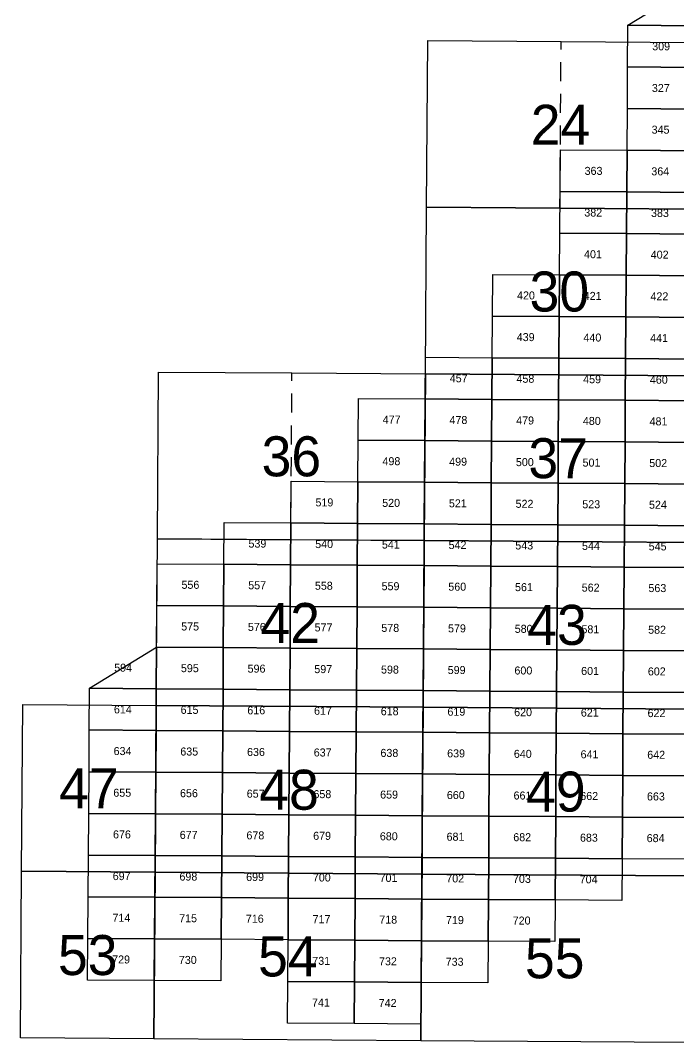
# Model space of a CAD drawing. Extents: x -802 to 281515, y 299484 to 627054.
# Drawn here: x -260 to 98399, y 350319 to 503610 of the extents above; entities that cross this region are included whole.
import ezdxf
from ezdxf.enums import TextEntityAlignment as Align

# ---------------------------------------------------------------- set-up
doc = ezdxf.new("R2010")
doc.units = 0
doc.header["$MEASUREMENT"] = 0
doc.linetypes.add('DGN_STYLE_2', pattern=[4762.22043, 2857.332258, -1904.888172])
doc.layers.add('LEVEL_1', color=7, linetype='CONTINUOUS')
doc.layers.add('LEVEL_2', color=7, linetype='CONTINUOUS')
doc.styles.add('STYLE-ENGINEERING', font='ENGINEERING.shx')

msp = doc.modelspace()

# ---------------------------------------------------------------- linework, layer by layer
at = {"layer": 'LEVEL_1', "color": 211, "linetype": 'DGN_STYLE_2'}
for p, q in [((80616.81, 475459.68), (80791.2, 500459.95)), ((40268.67, 425739.38), (40442.79, 450741.44))]:
    msp.add_line(p, q, dxfattribs=at)
at = {"layer": 'LEVEL_1', "color": 211, "linetype": 'CONTINUOUS', "flags": 128}
for points in [[(60791.44, 500602.29), (80791.2, 500459.95), (100790.58, 500318.7), (100616.16, 475319.15), (80616.81, 475459.68), (60617.08, 475601.13)], [(60617.08, 475601.13), (100616.16, 475319.15), (100442.28, 450319.6), (60443.03, 450600.07)], [(20442.05, 450883.65), (40442.79, 450741.44), (60443.03, 450600.07), (60269.1, 425598.99), (40268.67, 425739.38), (20267.76, 425880.42)], [(60443.03, 450600.07), (100442.28, 450319.6), (100268.74, 425319.94), (60269.1, 425598.99)], [(20267.76, 425880.42), (60269.1, 425598.99), (60095.1, 400597.8), (20093.17, 400877.16)], [(60269.1, 425598.99), (100268.74, 425319.94), (100095.37, 400320.06), (60095.1, 400597.8)], [(91.4, 401017.6), (20093.17, 400877.16), (19918.1, 375873.78), (-84, 376012.9)], [(20093.17, 400877.16), (60095.1, 400597.8), (59920.85, 375596.37), (19918.1, 375873.78)], [(60095.1, 400597.8), (100095.37, 400320.06), (99921.97, 375319.86), (59920.85, 375596.37)], [(-84, 376012.9), (19918.1, 375873.78), (19742.36, 350870.13), (-260.3, 351008.1)], [(19918.1, 375873.78), (59920.85, 375596.37), (59746.16, 350594.59), (19742.36, 350870.13)], [(59920.85, 375596.37), (99921.97, 375319.86), (99748.36, 350319.21), (59746.16, 350594.59)]]:
    msp.add_lwpolyline(points, close=True, dxfattribs=at)
at = {"layer": 'LEVEL_2', "color": 132, "linetype": 'CONTINUOUS', "flags": 128}
for points in [[(100851.8, 509068.7), (100808.1, 502818.7), (90808.6, 502889.2)], [(90808.6, 502889.2), (100808.1, 502818.7), (100764.4, 496568.8), (90764.7, 496639.2)], [(90764.7, 496639.2), (100764.4, 496568.8), (100720.74, 490318.87), (90721.1, 490389.22)], [(90721.1, 490389.22), (100720.74, 490318.87), (100677.1, 484069), (90677.5, 484139.3)], [(80677.9, 484209.7), (90677.5, 484139.3), (90633.9, 477889.3), (80634.4, 477959.7)], [(90677.5, 484139.3), (100677.1, 484069), (100633.6, 477819.1), (90633.9, 477889.3)], [(80634.4, 477959.7), (90633.9, 477889.3), (90590.4, 471639.3), (80590.7, 471709.7)], [(90633.9, 477889.3), (100633.6, 477819.1), (100590.1, 471569.2), (90590.4, 471639.3)], [(80590.7, 471709.7), (90590.4, 471639.3), (90546.91, 465389.36), (80547.18, 465459.6)], [(90590.4, 471639.3), (100590.1, 471569.2), (100546.55, 465319.33), (90546.91, 465389.36)], [(70547.35, 465530.04), (80547.18, 465459.6), (80503.7, 459209.5), (70503.9, 459279.9)], [(80547.18, 465459.6), (90546.91, 465389.36), (90503.4, 459139.4), (80503.7, 459209.5)], [(90546.91, 465389.36), (100546.55, 465319.33), (100503.1, 459069.4), (90503.4, 459139.4)], [(70503.9, 459279.9), (80503.7, 459209.5), (80460.2, 452959.5), (70460.4, 453029.7)], [(80503.7, 459209.5), (90503.4, 459139.4), (90460, 452889.4), (80460.2, 452959.5)], [(90503.4, 459139.4), (100503.1, 459069.4), (100459.6, 452819.6), (90460, 452889.4)], [(60460.4, 453100.2), (70460.4, 453029.7), (70416.9, 446779.6), (60416.9, 446849.9)], [(70460.4, 453029.7), (80460.2, 452959.5), (80416.8, 446709.4), (70416.9, 446779.6)], [(80460.2, 452959.5), (90460, 452889.4), (90416.5, 446639.5), (80416.8, 446709.4)], [(90460, 452889.4), (100459.6, 452819.6), (100416.2, 446569.8), (90416.5, 446639.5)], [(50416.9, 446920.4), (60416.9, 446849.9), (60373.45, 440599.64), (50373.36, 440670.04)], [(60416.9, 446849.9), (70416.9, 446779.6), (70373.44, 440529.42), (60373.45, 440599.64)], [(70416.9, 446779.6), (80416.8, 446709.4), (80373.32, 440459.37), (70373.44, 440529.42)], [(80416.8, 446709.4), (90416.5, 446639.5), (90373.12, 440389.49), (80373.32, 440459.37)], [(90416.5, 446639.5), (100416.2, 446569.8), (100372.83, 440319.75), (90373.12, 440389.49)], [(50373.36, 440670.04), (60373.45, 440599.64), (60330, 434349.4), (50329.9, 434419.7)], [(60373.45, 440599.64), (70373.44, 440529.42), (70330, 434279.3), (60330, 434349.4)], [(70373.44, 440529.42), (80373.32, 440459.37), (80329.9, 434209.3), (70330, 434279.3)], [(80373.32, 440459.37), (90373.12, 440389.49), (90329.7, 434139.5), (80329.9, 434209.3)], [(90373.12, 440389.49), (100372.83, 440319.75), (100329.5, 434069.8), (90329.7, 434139.5)], [(40329.6, 434490.1), (50329.9, 434419.7), (50286.3, 428169.3), (40286.1, 428239.6)], [(50329.9, 434419.7), (60330, 434349.4), (60286.5, 428099.1), (50286.3, 428169.3)], [(60330, 434349.4), (70330, 434279.3), (70286.5, 428029.1), (60286.5, 428099.1)], [(70330, 434279.3), (80329.9, 434209.3), (80286.5, 427959.2), (70286.5, 428029.1)], [(80329.9, 434209.3), (90329.7, 434139.5), (90286.3, 427889.5), (80286.5, 427959.2)], [(90329.7, 434139.5), (100329.5, 434069.8), (100286.1, 427819.9), (90286.3, 427889.5)], [(30285.7, 428310.1), (40286.1, 428239.6), (40242.5, 421989.1), (30242.1, 422059.4)], [(40286.1, 428239.6), (50286.3, 428169.3), (50242.8, 421918.9), (40242.5, 421989.1)], [(50286.3, 428169.3), (60286.5, 428099.1), (60243, 421848.8), (50242.8, 421918.9)], [(60286.5, 428099.1), (70286.5, 428029.1), (70243.1, 421778.9), (60243, 421848.8)], [(70286.5, 428029.1), (80286.5, 427959.2), (80243, 421709.1), (70243.1, 421778.9)], [(80286.5, 427959.2), (90286.3, 427889.5), (90242.9, 421639.5), (80243, 421709.1)], [(90286.3, 427889.5), (100286.1, 427819.9), (100242.7, 421570), (90242.9, 421639.5)], [(20241.6, 422129.9), (30242.1, 422059.4), (30198.54, 415808.76), (20197.97, 415879.13)], [(30242.1, 422059.4), (40242.5, 421989.1), (40198.99, 415738.54), (30198.54, 415808.76)], [(40242.5, 421989.1), (50242.8, 421918.9), (50199.31, 415668.47), (40198.99, 415738.54)], [(50242.8, 421918.9), (60243, 421848.8), (60199.52, 415598.53), (50199.31, 415668.47)], [(60243, 421848.8), (70243.1, 421778.9), (70199.62, 415528.73), (60199.52, 415598.53)], [(70243.1, 421778.9), (80243, 421709.1), (80199.62, 415459.04), (70199.62, 415528.73)], [(80243, 421709.1), (90242.9, 421639.5), (90199.54, 415389.48), (80199.62, 415459.04)], [(90242.9, 421639.5), (100242.7, 421570), (100199.39, 415320.02), (90199.54, 415389.48)], [(20197.97, 415879.13), (30198.54, 415808.76), (30154.9, 409558.1), (20154.3, 409628.3)], [(30198.54, 415808.76), (40198.99, 415738.54), (40155.4, 409488), (30154.9, 409558.1)], [(40198.99, 415738.54), (50199.31, 415668.47), (50155.8, 409418.1), (40155.4, 409488)], [(50199.31, 415668.47), (60199.52, 415598.53), (60156, 409348.3), (50155.8, 409418.1)], [(60199.52, 415598.53), (70199.62, 415528.73), (70156.2, 409278.5), (60156, 409348.3)], [(70199.62, 415528.73), (80199.62, 415459.04), (80156.2, 409208.9), (70156.2, 409278.5)], [(80199.62, 415459.04), (90199.54, 415389.48), (90156.2, 409139.4), (80156.2, 409208.9)], [(90199.54, 415389.48), (100199.39, 415320.02), (100156, 409070.1), (90156.2, 409139.4)], [(20154.3, 409628.3), (20110.6, 403377.5), (10109.8, 403447.7)], [(20154.3, 409628.3), (30154.9, 409558.1), (30111.3, 403307.4), (20110.6, 403377.5)], [(30154.9, 409558.1), (40155.4, 409488), (40111.8, 403237.5), (30111.3, 403307.4)], [(40155.4, 409488), (50155.8, 409418.1), (50112.2, 403167.6), (40111.8, 403237.5)], [(50155.8, 409418.1), (60156, 409348.3), (60112.5, 403097.9), (50112.2, 403167.6)], [(60156, 409348.3), (70156.2, 409278.5), (70112.7, 403028.3), (60112.5, 403097.9)], [(70156.2, 409278.5), (80156.2, 409208.9), (80112.8, 402958.8), (70112.7, 403028.3)], [(80156.2, 409208.9), (90156.2, 409139.4), (90112.8, 402889.4), (80112.8, 402958.8)], [(90156.2, 409139.4), (100156, 409070.1), (100112.7, 402820.1), (90112.8, 402889.4)], [(10109.8, 403447.7), (20110.6, 403377.5), (20066.9, 397126.7), (10066.1, 397196.7)], [(20110.6, 403377.5), (30111.3, 403307.4), (30067.6, 397056.8), (20066.9, 397126.7)], [(30111.3, 403307.4), (40111.8, 403237.5), (40068.2, 396987), (30067.6, 397056.8)], [(40111.8, 403237.5), (50112.2, 403167.6), (50068.6, 396917.2), (40068.2, 396987)], [(50112.2, 403167.6), (60112.5, 403097.9), (60069, 396847.6), (50068.6, 396917.2)], [(60112.5, 403097.9), (70112.7, 403028.3), (70069.2, 396778.1), (60069, 396847.6)], [(70112.7, 403028.3), (80112.8, 402958.8), (80069.3, 396708.7), (70069.2, 396778.1)], [(80112.8, 402958.8), (90112.8, 402889.4), (90069.4, 396639.3), (80069.3, 396708.7)], [(90112.8, 402889.4), (100112.7, 402820.1), (100069.4, 396570.1), (90069.4, 396639.3)], [(10066.1, 397196.7), (20066.9, 397126.7), (20023.21, 390875.83), (10022.3, 390945.7)], [(20066.9, 397126.7), (30067.6, 397056.8), (30023.95, 390806.04), (20023.21, 390875.83)], [(30067.6, 397056.8), (40068.2, 396987), (40024.57, 390736.35), (30023.95, 390806.04)], [(40068.2, 396987), (50068.6, 396917.2), (50025.06, 390666.76), (40024.57, 390736.35)], [(50068.6, 396917.2), (60069, 396847.6), (60025.44, 390597.26), (50025.06, 390666.76)], [(60069, 396847.6), (70069.2, 396778.1), (70025.72, 390527.84), (60025.44, 390597.26)], [(70069.2, 396778.1), (80069.3, 396708.7), (80025.9, 390458.5), (70025.72, 390527.84)], [(80069.3, 396708.7), (90069.4, 396639.3), (90026, 390389.23), (80025.9, 390458.5)], [(90069.4, 396639.3), (100069.4, 396570.1), (100026.02, 390320.03), (90026, 390389.23)], [(10022.3, 390945.7), (20023.21, 390875.83), (19979.4, 384625), (9978.5, 384694.7)], [(20023.21, 390875.83), (30023.95, 390806.04), (29980.2, 384555.3), (19979.4, 384625)], [(30023.95, 390806.04), (40024.57, 390736.35), (39980.9, 384485.8), (29980.2, 384555.3)], [(40024.57, 390736.35), (50025.06, 390666.76), (49981.4, 384416.3), (39980.9, 384485.8)], [(50025.06, 390666.76), (60025.44, 390597.26), (59981.9, 384346.9), (49981.4, 384416.3)], [(60025.44, 390597.26), (70025.72, 390527.84), (69982.2, 384277.6), (59981.9, 384346.9)], [(70025.72, 390527.84), (80025.9, 390458.5), (79982.4, 384208.3), (69982.2, 384277.6)], [(80025.9, 390458.5), (90026, 390389.23), (89982.6, 384139.1), (79982.4, 384208.3)], [(90026, 390389.23), (100026.02, 390320.03), (99982.7, 384070), (89982.6, 384139.1)], [(9978.5, 384694.7), (19979.4, 384625), (19935.6, 378374.1), (9934.6, 378443.7)], [(19979.4, 384625), (29980.2, 384555.3), (29936.5, 378304.6), (19935.6, 378374.1)], [(29980.2, 384555.3), (39980.9, 384485.8), (39937.2, 378235.2), (29936.5, 378304.6)], [(39980.9, 384485.8), (49981.4, 384416.3), (49937.8, 378165.8), (39937.2, 378235.2)], [(49981.4, 384416.3), (59981.9, 384346.9), (59938.3, 378096.5), (49937.8, 378165.8)], [(59981.9, 384346.9), (69982.2, 384277.6), (69938.7, 378027.3), (59938.3, 378096.5)], [(69982.2, 384277.6), (79982.4, 384208.3), (79939, 377958.1), (69938.7, 378027.3)], [(79982.4, 384208.3), (89982.6, 384139.1), (89939.2, 377889), (79939, 377958.1)], [(89982.6, 384139.1), (99982.7, 384070), (99939.3, 377819.9), (89939.2, 377889)], [(9934.6, 378443.7), (19935.6, 378374.1), (19891.8, 372123.2), (9890.7, 372192.7)], [(19935.6, 378374.1), (29936.5, 378304.6), (29892.7, 372053.9), (19891.8, 372123.2)], [(29936.5, 378304.6), (39937.2, 378235.2), (39893.5, 371984.5), (29892.7, 372053.9)], [(39937.2, 378235.2), (49937.8, 378165.8), (49894.1, 371915.3), (39893.5, 371984.5)], [(49937.8, 378165.8), (59938.3, 378096.5), (59894.7, 371846.1), (49894.1, 371915.3)], [(59938.3, 378096.5), (69938.7, 378027.3), (69895.1, 371777), (59894.7, 371846.1)], [(69938.7, 378027.3), (79939, 377958.1), (79895.5, 371707.9), (69895.1, 371777)], [(79939, 377958.1), (89939.2, 377889), (89895.7, 371638.8), (79895.5, 371707.9)], [(9890.7, 372192.7), (19891.8, 372123.2), (19847.89, 365872.36), (9846.8, 365941.7)], [(19891.8, 372123.2), (29892.7, 372053.9), (29848.86, 365803.11), (19847.89, 365872.36)], [(29892.7, 372053.9), (39893.5, 371984.5), (39849.7, 365733.93), (29848.86, 365803.11)], [(39893.5, 371984.5), (49894.1, 371915.3), (49850.42, 365664.79), (39849.7, 365733.93)], [(49894.1, 371915.3), (59894.7, 371846.1), (59851.04, 365595.7), (49850.42, 365664.79)], [(59894.7, 371846.1), (69895.1, 371777), (69851.55, 365526.65), (59851.04, 365595.7)], [(69895.1, 371777), (79895.5, 371707.9), (79851.96, 365457.63), (69851.55, 365526.65)], [(9846.8, 365941.7), (19847.89, 365872.36), (19804, 359621.4), (9802.8, 359690.6)], [(19847.89, 365872.36), (29848.86, 365803.11), (29805, 359552.3), (19804, 359621.4)], [(39849.7, 365733.93), (49850.42, 365664.79), (49806.7, 359414.2), (39805.9, 359483.3)], [(49850.42, 365664.79), (59851.04, 365595.7), (59807.4, 359345.3), (49806.7, 359414.2)], [(59851.04, 365595.7), (69851.55, 365526.65), (69807.9, 359276.3), (59807.4, 359345.3)], [(39805.9, 359483.3), (49806.7, 359414.2), (49762.9, 353163.7), (39762, 353232.6)], [(49806.7, 359414.2), (59807.4, 359345.3), (59763.6, 353094.8), (49762.9, 353163.7)]]:
    msp.add_lwpolyline(points, close=True, dxfattribs=at)

# ---------------------------------------------------------------- texts
at = {"layer": 'LEVEL_1', "color": 211, "linetype": 'DGN_STYLE_2', "style": 'STYLE-ENGINEERING'}
msp.add_text('24', height=6000, dxfattribs=at).set_placement((80703.83007, 487959.915), align=Align.MIDDLE_CENTER)
at = {"layer": 'LEVEL_1', "color": 211, "linetype": 'CONTINUOUS', "style": 'STYLE-ENGINEERING'}
for s, p in [('30', (80529.595391, 462959.61)), ('36', (40355.39507, 438240.245)), ('37', (80355.69007, 437959.295)), ('42', (40181.13507, 413238.075)), ('43', (80181.92007, 412958.87)), ('47', (10004.58507, 388445.03)), ('48', (40006.60007, 388235.79)), ('49', (80008.11007, 387958.215)), ('53', (9828.90007, 363440.94)), ('54', (39831.60507, 363233.25)), ('55', (79834.0655, 362957.225))]:
    msp.add_text(s, height=6000, dxfattribs=at).set_placement(p, align=Align.MIDDLE_CENTER)
at = {"layer": 'LEVEL_2', "color": 132, "linetype": 'CONTINUOUS', "style": 'STYLE-ENGINEERING'}
for s, p in [('309', (95786.400414, 499728.95)), ('327', (95742.750414, 493479.01)), ('345', (95699.1205, 487229.085)), ('363', (85655.950414, 481049.5)), ('364', (95655.500414, 480979.15)), ('382', (85612.300414, 474799.5)), ('383', (95612.000414, 474729.2)), ('401', (85568.790414, 468549.45)), ('402', (95568.505414, 468479.28)), ('420', (75525.540078, 462369.75)), ('421', (85525.305414, 462299.43)), ('422', (95524.975414, 462229.365)), ('439', (75482.050414, 456119.6)), ('440', (85481.800078, 456049.45)), ('441', (95481.550414, 455979.4)), ('457', (65438.650414, 449939.8)), ('458', (75438.550414, 449869.55)), ('459', (85438.400414, 449799.4)), ('460', (95438.050078, 449729.55)), ('477', (55395.130414, 443759.97)), ('478', (65395.175414, 443689.62)), ('479', (75395.120414, 443619.41)), ('480', (85394.910078, 443549.435)), ('481', (95394.660414, 443479.645)), ('498', (55351.675414, 437509.67)), ('499', (65351.720414, 437439.41)), ('500', (75351.660078, 437369.335)), ('501', (85351.510414, 437299.395)), ('502', (95351.265414, 437229.625)), ('519', (45308.000414, 431329.65)), ('520', (55308.150078, 431259.35)), ('521', (65308.250414, 431189.2)), ('522', (75308.200414, 431119.2)), ('523', (85308.100414, 431049.35)), ('524', (95307.900414, 430979.65)), ('539', (35264.100414, 425149.5)), ('540', (45264.400078, 425079.2)), ('541', (55264.650414, 425009)), ('542', (65264.750414, 424938.95)), ('543', (75264.800414, 424869.05)), ('544', (85264.650414, 424799.3)), ('545', (95264.5005, 424729.7)), ('556', (25220.035414, 418969.265)), ('557', (35220.520414, 418898.93)), ('558', (45220.895414, 418828.72)), ('559', (55221.155414, 418758.635)), ('560', (65221.310078, 418688.715)), ('561', (75221.310414, 418618.915)), ('562', (85221.260414, 418549.27)), ('563', (95221.120414, 418479.74)), ('575', (25176.4205, 412718.53)), ('576', (35176.945414, 412648.32)), ('577', (45177.355414, 412578.235)), ('578', (55177.660414, 412508.315)), ('579', (65177.810414, 412438.515)), ('580', (75177.910078, 412368.77)), ('581', (85177.870414, 412299.19)), ('582', (95177.795414, 412229.71)), ('594', (15132.050414, 406538)), ('595', (25132.7505, 406467.8)), ('596', (35133.350414, 406397.7)), ('597', (45133.800414, 406327.8)), ('598', (55134.100414, 406257.95)), ('599', (65134.350414, 406188.2)), ('600', (75134.450078, 406118.6)), ('601', (85134.500414, 406049.1)), ('602', (95134.400414, 405979.75)), ('614', (15088.350414, 400287.1)), ('615', (25089.1005, 400217.05)), ('616', (35089.700414, 400147.15)), ('617', (45090.200414, 400077.3)), ('618', (55090.550414, 400007.55)), ('619', (65090.850414, 399937.95)), ('620', (75091.000078, 399868.45)), ('621', (85091.050414, 399799.05)), ('622', (95091.050414, 399729.7)), ('634', (15044.600414, 394036.2)), ('635', (25045.4055, 393966.315)), ('636', (35046.075414, 393896.52)), ('637', (45046.585414, 393826.775)), ('638', (55047.030414, 393757.18)), ('639', (65047.320414, 393687.68)), ('640', (75047.510078, 393618.27)), ('641', (85047.650414, 393548.9)), ('642', (95047.700414, 393479.665)), ('655', (15000.8555, 387785.265)), ('656', (25001.675414, 387715.52)), ('657', (35002.385414, 387645.825)), ('658', (45002.980414, 387576.28)), ('659', (55003.420414, 387506.78)), ('660', (65003.810078, 387437.37)), ('661', (75004.050414, 387368.05)), ('662', (85004.200414, 387298.765)), ('663', (95004.310414, 387229.565)), ('676', (14957.000414, 381534.35)), ('677', (24957.900414, 381464.7)), ('678', (34958.700414, 381395.2)), ('679', (44959.300414, 381325.75)), ('680', (54959.850078, 381256.35)), ('681', (64960.250414, 381187.05)), ('682', (74960.550414, 381117.8)), ('683', (84960.800414, 381048.6)), ('684', (94960.950414, 380979.5)), ('697', (14913.150414, 375283.4)), ('698', (24914.150414, 375213.9)), ('699', (34914.950414, 375144.55)), ('700', (44915.650078, 375075.15)), ('701', (54916.200414, 375005.9)), ('702', (64916.700414, 374936.7)), ('703', (74917.050414, 374867.55)), ('704', (84917.350414, 374798.45)), ('714', (14869.300414, 369032.45)), ('715', (24870.2955, 368963.13)), ('716', (34871.180414, 368893.805)), ('717', (44871.900414, 368824.615)), ('718', (54872.560414, 368755.445)), ('719', (64873.070414, 368686.35)), ('720', (74873.525078, 368617.275)), ('729', (14825.345414, 362781.48)), ('730', (24826.430078, 362712.255)), ('731', (44828.160414, 362574.045)), ('732', (54828.870414, 362504.95)), ('733', (64829.475414, 362435.975)), ('741', (44784.350414, 356323.4)), ('742', (54785.150414, 356254.5))]:
    msp.add_text(s, height=1200, dxfattribs=at).set_placement(p, align=Align.MIDDLE_CENTER)

doc.saveas('drawing.dxf')
